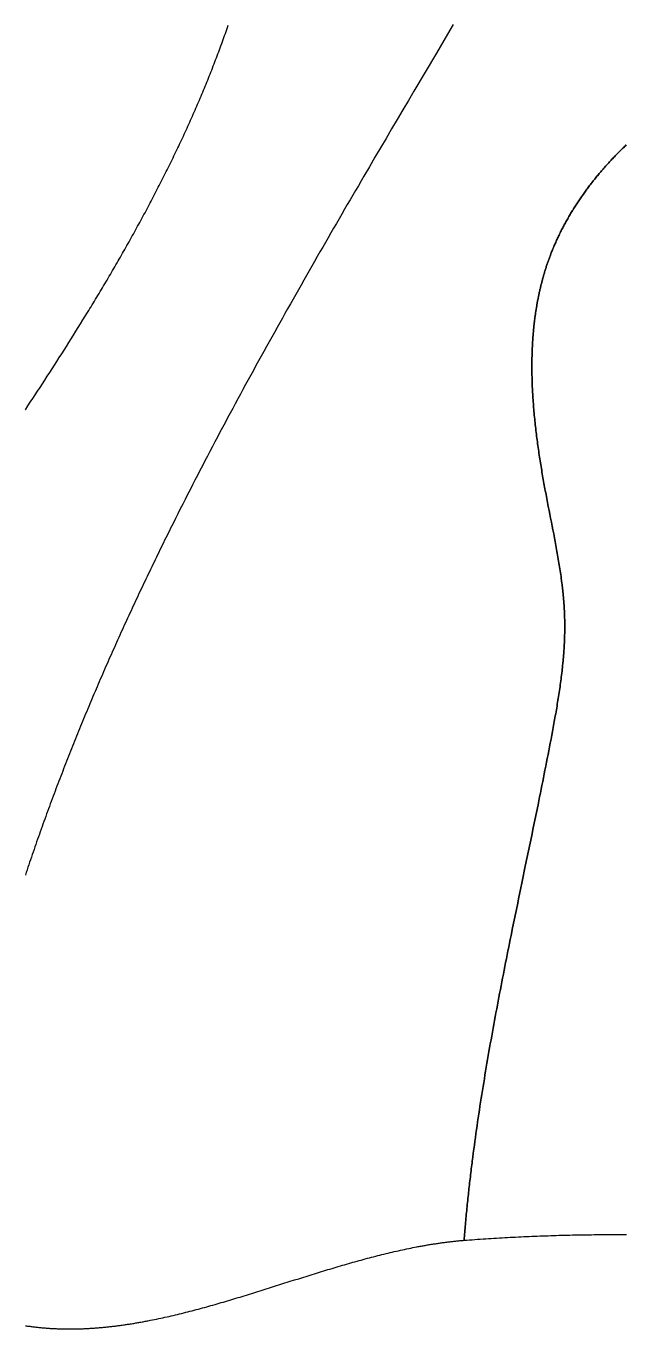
# Model space of a CAD drawing. Header units: millimetres. Extents: x 539514 to 908003, y -69769 to 203909.
# Drawn here: x 676375 to 698901, y 100008 to 148967 of the extents above; entities that cross this region are included whole.
import ezdxf

# ---------------------------------------------------------------- set-up
doc = ezdxf.new("R2010")
doc.units = ezdxf.units.MM
doc.layers.add('CLOSED_AREAS', color=7, linetype='Continuous')

msp = doc.modelspace()

# ---------------------------------------------------------------- linework, layer by layer
at = {"layer": 'CLOSED_AREAS'}
for points in [[(692413.488, 149025.43), (692202.783, 148667.896), (691781.542, 147953.487), (691360.663, 147239.875), (690940.315, 146526.96), (690730.392, 146170.733), (690520.664, 145814.643), (690311.151, 145458.679), (690101.876, 145102.828), (689892.858, 144747.076), (689684.119, 144391.413), (689475.679, 144035.826), (689267.559, 143680.302), (689059.78, 143324.83), (688956.025, 143147.108), (688852.364, 142969.396), (688748.797, 142791.689), (688645.33, 142613.988), (688541.963, 142436.29), (688438.699, 142258.595), (688335.542, 142080.899), (688232.494, 141903.203), (688129.556, 141725.504), (688026.733, 141547.801), (687924.027, 141370.092), (687821.439, 141192.376), (687718.973, 141014.651), (687616.632, 140836.916), (687514.418, 140659.169), (687412.333, 140481.408), (687310.38, 140303.633), (687208.563, 140125.841), (687106.882, 139948.031), (687005.342, 139770.201), (686903.945, 139592.35), (686802.692, 139414.477), (686701.588, 139236.579), (686600.633, 139058.656), (686499.832, 138880.705), (686399.187, 138702.726), (686298.7, 138524.716), (686198.374, 138346.674), (686098.211, 138168.599), (685998.214, 137990.489), (685898.386, 137812.342), (685798.73, 137634.158), (685699.247, 137455.933), (685599.941, 137277.668), (685500.814, 137099.359), (685401.868, 136921.007), (685303.107, 136742.609), (685204.533, 136564.163), (685106.149, 136385.668), (685007.957, 136207.124), (684909.959, 136028.527), (684812.159, 135849.877), (684714.559, 135671.171), (684617.161, 135492.409), (684519.969, 135313.589), (684422.985, 135134.71), (684326.211, 134955.769), (684229.65, 134776.765), (684133.304, 134597.698), (684037.177, 134418.564), (683941.271, 134239.363), (683845.588, 134060.093), (683750.131, 133880.753), (683654.903, 133701.341), (683559.906, 133521.855), (683465.143, 133342.294), (683370.617, 133162.656), (683276.329, 132982.941), (683182.284, 132803.146), (683088.482, 132623.269), (682994.928, 132443.31), (682901.623, 132263.266), (682808.57, 132083.137), (682715.772, 131902.92), (682623.232, 131722.614), (682530.951, 131542.218), (682438.933, 131361.73), (682347.18, 131181.148), (682255.695, 131000.472), (682164.48, 130819.698), (682073.538, 130638.827), (681982.872, 130457.855), (681892.484, 130276.783), (681802.377, 130095.607), (681757.429, 130004.981), (681712.553, 129914.328), (681667.748, 129823.648), (681623.016, 129732.942), (681578.355, 129642.209), (681533.766, 129551.449), (681489.251, 129460.662), (681444.809, 129369.847), (681400.44, 129279.005), (681356.145, 129188.135), (681311.924, 129097.236), (681267.777, 129006.31), (681223.706, 128915.355), (681179.709, 128824.372), (681135.788, 128733.36), (681091.942, 128642.319), (681048.173, 128551.249), (681004.48, 128460.149), (680960.863, 128369.02), (680917.324, 128277.861), (680873.862, 128186.672), (680830.478, 128095.453), (680787.172, 128004.204), (680743.944, 127912.924), (680700.795, 127821.613), (680657.725, 127730.272), (680614.734, 127638.9), (680571.823, 127547.496), (680528.992, 127456.06), (680486.241, 127364.594), (680443.571, 127273.095), (680400.982, 127181.564), (680358.474, 127090.001), (680316.047, 126998.405), (680273.703, 126906.777), (680231.441, 126815.116), (680189.261, 126723.422), (680147.164, 126631.695), (680105.151, 126539.934), (680063.221, 126448.14), (680021.375, 126356.312), (679979.614, 126264.45), (679937.936, 126172.554), (679896.344, 126080.623), (679854.837, 125988.658), (679813.415, 125896.658), (679772.08, 125804.624), (679730.83, 125712.554), (679689.667, 125620.448), (679648.591, 125528.308), (679607.602, 125436.131), (679566.7, 125343.919), (679525.886, 125251.67), (679485.161, 125159.385), (679444.523, 125067.064), (679403.975, 124974.706), (679363.516, 124882.311), (679323.146, 124789.88), (679282.865, 124697.41), (679242.675, 124604.904), (679202.576, 124512.36), (679162.567, 124419.778), (679122.649, 124327.157), (679082.823, 124234.499), (679043.088, 124141.802), (679003.445, 124049.067), (678963.895, 123956.293), (678924.437, 123863.48), (678885.073, 123770.628), (678845.801, 123677.736), (678806.624, 123584.805), (678767.54, 123491.834), (678728.551, 123398.823), (678689.656, 123305.772), (678650.856, 123212.68), (678612.152, 123119.548), (678573.543, 123026.376), (678535.031, 122933.162), (678496.614, 122839.907), (678458.294, 122746.611), (678420.071, 122653.274), (678381.945, 122559.895), (678343.917, 122466.474), (678305.987, 122373.01), (678268.155, 122279.505), (678230.422, 122185.957), (678192.787, 122092.367), (678155.252, 121998.733), (678117.816, 121905.057), (678080.48, 121811.337), (678043.244, 121717.574), (678006.109, 121623.768), (677969.074, 121529.917), (677932.141, 121436.023), (677895.309, 121342.084), (677858.58, 121248.101), (677821.952, 121154.074), (677785.426, 121060.001), (677749.004, 120965.884), (677712.685, 120871.721), (677676.469, 120777.514), (677640.356, 120683.26), (677604.348, 120588.961), (677568.445, 120494.616), (677532.646, 120400.225), (677496.952, 120305.788), (677461.364, 120211.304), (677425.881, 120116.773), (677390.504, 120022.196), (677355.234, 119927.571), (677320.07, 119832.899), (677285.014, 119738.18), (677250.065, 119643.413), (677215.223, 119548.598), (677180.49, 119453.735), (677145.865, 119358.824), (677111.348, 119263.865), (677076.941, 119168.856), (677042.643, 119073.799), (677008.454, 118978.693), (676974.375, 118883.538), (676940.407, 118788.334), (676906.55, 118693.08), (676872.803, 118597.776), (676839.167, 118502.422), (676805.644, 118407.018), (676772.232, 118311.563), (676738.932, 118216.058), (676705.745, 118120.503), (676672.671, 118024.896), (676639.71, 117929.238), (676606.862, 117833.529), (676574.129, 117737.769), (676541.509, 117641.956), (676509.005, 117546.092), (676476.615, 117450.176), (676444.34, 117354.207), (676412.181, 117258.186), (676380.137, 117162.113), (676348.21, 117065.986)], [(676350.206, 134551.85), (676442.057, 134690.768), (676533.788, 134829.813), (676625.394, 134968.985), (676716.868, 135108.285), (676808.205, 135247.713), (676899.4, 135387.27), (676990.447, 135526.957), (677081.339, 135666.773), (677172.071, 135806.719), (677262.638, 135946.796), (677353.034, 136087.005), (677443.252, 136227.345), (677533.288, 136367.817), (677623.135, 136508.422), (677712.788, 136649.159), (677802.241, 136790.031), (677891.489, 136931.037), (677980.525, 137072.177), (678069.344, 137213.452), (678157.941, 137354.863), (678246.308, 137496.41), (678334.442, 137638.093), (678422.335, 137779.914), (678509.983, 137921.872), (678597.379, 138063.967), (678684.519, 138206.202), (678727.99, 138277.371), (678771.395, 138348.575), (678814.733, 138419.814), (678858.003, 138491.087), (678901.204, 138562.396), (678944.336, 138633.74), (678987.398, 138705.119), (679030.39, 138776.533), (679073.309, 138847.982), (679116.157, 138919.466), (679158.932, 138990.986), (679201.633, 139062.541), (679244.26, 139134.132), (679286.812, 139205.758), (679329.288, 139277.42), (679371.688, 139349.117), (679414.011, 139420.85), (679456.255, 139492.619), (679498.421, 139564.424), (679540.508, 139636.265), (679582.515, 139708.141), (679624.441, 139780.053), (679666.285, 139852.002), (679708.048, 139923.987), (679749.727, 139996.007), (679791.323, 140068.065), (679832.835, 140140.158), (679874.261, 140212.288), (679915.602, 140284.454), (679956.856, 140356.656), (679998.023, 140428.896), (680039.103, 140501.171), (680080.093, 140573.484), (680120.994, 140645.833), (680161.806, 140718.219), (680202.526, 140790.642), (680243.155, 140863.101), (680283.692, 140935.598), (680324.136, 141008.132), (680364.486, 141080.702), (680404.742, 141153.31), (680444.903, 141225.955), (680484.968, 141298.638), (680524.936, 141371.357), (680564.808, 141444.114), (680604.581, 141516.909), (680644.256, 141589.741), (680683.832, 141662.61), (680723.307, 141735.518), (680762.682, 141808.463), (680801.955, 141881.445), (680841.126, 141954.466), (680880.194, 142027.524), (680919.158, 142100.62), (680958.018, 142173.754), (680996.773, 142246.927), (681035.423, 142320.137), (681073.965, 142393.386), (681112.401, 142466.672), (681150.728, 142539.997), (681188.947, 142613.361), (681227.057, 142686.763), (681265.056, 142760.203), (681302.945, 142833.682), (681340.722, 142907.199), (681378.387, 142980.755), (681415.939, 143054.35), (681453.377, 143127.984), (681490.701, 143201.656), (681527.91, 143275.367), (681565.003, 143349.118), (681601.98, 143422.907), (681638.839, 143496.735), (681675.58, 143570.603), (681712.203, 143644.509), (681748.706, 143718.455), (681785.09, 143792.44), (681821.352, 143866.465), (681857.493, 143940.529), (681893.511, 144014.633), (681929.407, 144088.776), (681965.179, 144162.958), (682000.827, 144237.181), (682036.349, 144311.443), (682071.746, 144385.745), (682107.016, 144460.086), (682142.159, 144534.468), (682177.174, 144608.89), (682212.06, 144683.351), (682246.817, 144757.853), (682281.444, 144832.395), (682315.94, 144906.977), (682350.304, 144981.6), (682384.536, 145056.263), (682418.635, 145130.966), (682452.601, 145205.71), (682486.432, 145280.494), (682520.128, 145355.318), (682553.688, 145430.184), (682587.112, 145505.09), (682620.398, 145580.037), (682653.546, 145655.024), (682686.556, 145730.053), (682719.426, 145805.123), (682752.156, 145880.233), (682784.745, 145955.385), (682817.193, 146030.577), (682849.498, 146105.811), (682881.661, 146181.086), (682913.679, 146256.403), (682945.553, 146331.761), (682977.283, 146407.16), (683008.866, 146482.601), (683040.303, 146558.083), (683071.592, 146633.607), (683102.733, 146709.172), (683133.726, 146784.779), (683164.569, 146860.429), (683195.262, 146936.119), (683225.805, 147011.852), (683256.195, 147087.627), (683286.434, 147163.444), (683316.519, 147239.303), (683346.451, 147315.204), (683376.228, 147391.147), (683405.85, 147467.133), (683435.316, 147543.16), (683464.626, 147619.231), (683493.778, 147695.343), (683522.772, 147771.499), (683551.608, 147847.696), (683580.284, 147923.937), (683608.8, 148000.22), (683637.155, 148076.546), (683665.349, 148152.914), (683693.38, 148229.326), (683721.248, 148305.78), (683748.952, 148382.278), (683776.492, 148458.818), (683803.867, 148535.402), (683831.076, 148612.029), (683858.118, 148688.699), (683884.993, 148765.412), (683911.7, 148842.169), (683938.238, 148918.969), (683964.607, 148995.813)], [(676357.765, 100128.372), (676395.998, 100122.654), (676434.242, 100117.083), (676472.495, 100111.658), (676510.758, 100106.379), (676549.031, 100101.245), (676587.313, 100096.256), (676625.605, 100091.411), (676663.907, 100086.709), (676702.218, 100082.15), (676740.539, 100077.734), (676778.869, 100073.458), (676817.208, 100069.324), (676855.557, 100065.331), (676893.915, 100061.477), (676932.283, 100057.762), (676970.659, 100054.186), (677009.045, 100050.749), (677047.44, 100047.448), (677085.844, 100044.284), (677124.257, 100041.257), (677162.679, 100038.365), (677201.11, 100035.609), (677239.55, 100032.986), (677277.998, 100030.498), (677316.456, 100028.143), (677354.922, 100025.92), (677393.397, 100023.83), (677431.88, 100021.871), (677470.372, 100020.043), (677508.873, 100018.345), (677547.382, 100016.777), (677585.9, 100015.338), (677624.426, 100014.027), (677662.96, 100012.844), (677701.503, 100011.789), (677740.053, 100010.86), (677778.613, 100010.057), (677817.18, 100009.38), (677855.755, 100008.827), (677894.339, 100008.399), (677932.93, 100008.094), (677971.53, 100007.913), (678010.137, 100007.854), (678048.753, 100007.917), (678087.376, 100008.101), (678126.007, 100008.406), (678164.646, 100008.831), (678203.292, 100009.376), (678241.946, 100010.039), (678280.608, 100010.821), (678319.277, 100011.721), (678357.954, 100012.737), (678396.638, 100013.87), (678435.33, 100015.119), (678474.029, 100016.483), (678512.735, 100017.962), (678551.449, 100019.555), (678590.17, 100021.262), (678628.898, 100023.082), (678667.633, 100025.013), (678706.375, 100027.057), (678745.125, 100029.212), (678783.881, 100031.477), (678822.644, 100033.852), (678861.414, 100036.336), (678900.191, 100038.93), (678938.975, 100041.631), (678977.766, 100044.44), (679016.563, 100047.355), (679055.367, 100050.378), (679094.178, 100053.505), (679132.995, 100056.738), (679171.818, 100060.076), (679210.649, 100063.517), (679249.485, 100067.062), (679288.328, 100070.71), (679327.177, 100074.46), (679366.033, 100078.311), (679404.895, 100082.263), (679443.763, 100086.316), (679482.637, 100090.468), (679521.517, 100094.719), (679560.403, 100099.07), (679599.296, 100103.518), (679638.194, 100108.063), (679677.098, 100112.705), (679716.008, 100117.443), (679754.924, 100122.277), (679793.846, 100127.206), (679832.773, 100132.229), (679871.706, 100137.346), (679910.645, 100142.557), (679949.589, 100147.859), (679988.539, 100153.254), (680027.494, 100158.74), (680066.455, 100164.317), (680105.421, 100169.984), (680144.392, 100175.741), (680183.369, 100181.587), (680222.351, 100187.521), (680261.338, 100193.543), (680300.33, 100199.652), (680339.328, 100205.847), (680378.33, 100212.129), (680417.338, 100218.496), (680456.35, 100224.948), (680495.368, 100231.484), (680534.39, 100238.104), (680573.417, 100244.807), (680612.449, 100251.592), (680651.485, 100258.459), (680690.527, 100265.407), (680729.573, 100272.436), (680768.623, 100279.545), (680807.678, 100286.733), (680846.738, 100294), (680885.802, 100301.345), (680924.87, 100308.768), (680963.943, 100316.268), (681042.102, 100331.496), (681120.277, 100347.026), (681198.469, 100362.852), (681276.676, 100378.969), (681354.9, 100395.372), (681433.139, 100412.058), (681511.393, 100429.02), (681589.661, 100446.255), (681667.944, 100463.757), (681746.241, 100481.522), (681824.551, 100499.544), (681902.874, 100517.82), (681981.21, 100536.344), (682059.558, 100555.112), (682137.918, 100574.118), (682216.29, 100593.358), (682294.673, 100612.828), (682373.066, 100632.522), (682451.471, 100652.435), (682529.885, 100672.563), (682608.309, 100692.902), (682686.742, 100713.445), (682765.184, 100734.189), (682843.635, 100755.129), (682922.094, 100776.259), (683000.561, 100797.576), (683079.035, 100819.074), (683157.516, 100840.749), (683236.004, 100862.595), (683314.498, 100884.608), (683392.998, 100906.784), (683471.504, 100929.116), (683550.015, 100951.602), (683628.531, 100974.235), (683707.051, 100997.011), (683785.575, 101019.926), (683864.103, 101042.974), (683942.634, 101066.151), (684021.168, 101089.452), (684099.704, 101112.871), (684178.243, 101136.405), (684256.783, 101160.049), (684335.325, 101183.797), (684413.868, 101207.646), (684492.411, 101231.589), (684570.955, 101255.623), (684649.499, 101279.743), (684728.042, 101303.944), (684885.125, 101352.568), (685042.202, 101401.458), (685199.27, 101450.576), (685356.325, 101499.884), (685513.364, 101549.342), (685670.385, 101598.913), (685984.36, 101698.241), (686298.224, 101797.561), (686455.107, 101847.123), (686611.953, 101896.567), (686768.76, 101945.857), (686925.524, 101994.953), (687082.243, 102043.817), (687238.913, 102092.411), (687317.229, 102116.595), (687395.531, 102140.698), (687473.82, 102164.713), (687552.094, 102188.637), (687630.355, 102212.465), (687708.6, 102236.192), (687786.83, 102259.813), (687865.045, 102283.324), (687943.244, 102306.719), (688021.426, 102329.994), (688099.592, 102353.145), (688177.741, 102376.165), (688255.872, 102399.051), (688333.986, 102421.798), (688412.081, 102444.401), (688490.157, 102466.855), (688568.215, 102489.156), (688646.253, 102511.298), (688724.272, 102533.276), (688802.271, 102555.087), (688880.249, 102576.725), (688958.206, 102598.186), (689036.142, 102619.464), (689114.056, 102640.555), (689191.949, 102661.454), (689269.819, 102682.157), (689347.666, 102702.658), (689425.491, 102722.953), (689503.292, 102743.037), (689581.069, 102762.905), (689658.821, 102782.552), (689736.549, 102801.974), (689814.253, 102821.166), (689891.93, 102840.123), (689969.582, 102858.84), (690047.208, 102877.313), (690124.808, 102895.536), (690202.38, 102913.505), (690279.926, 102931.216), (690357.443, 102948.662), (690434.933, 102965.841), (690512.394, 102982.746), (690589.827, 102999.373), (690667.23, 103015.717), (690744.604, 103031.773), (690821.948, 103047.538), (690899.262, 103063.005), (690976.545, 103078.17), (691053.797, 103093.028), (691092.411, 103100.341), (691131.018, 103107.575), (691169.616, 103114.73), (691208.207, 103121.806), (691246.789, 103128.801), (691285.363, 103135.715), (691323.93, 103142.548), (691362.488, 103149.299), (691401.037, 103155.967), (691439.579, 103162.552), (691478.112, 103169.053), (691516.637, 103175.47), (691555.153, 103181.801), (691593.661, 103188.047), (691632.161, 103194.207), (691670.652, 103200.28), (691709.134, 103206.265), (691747.608, 103212.162), (691786.073, 103217.971), (691824.529, 103223.69), (691862.976, 103229.32), (691901.415, 103234.859), (691939.844, 103240.307), (691978.265, 103245.663), (692016.677, 103250.927), (692055.08, 103256.099), (692093.473, 103261.177), (692131.858, 103266.161), (692170.233, 103271.05), (692208.6, 103275.844), (692246.957, 103280.542), (692285.304, 103285.144), (692323.642, 103289.649), (692361.971, 103294.056), (692400.291, 103298.365), (692438.601, 103302.575), (692476.901, 103306.686), (692515.192, 103310.697), (692553.473, 103314.607), (692591.744, 103318.416), (692630.006, 103322.123), (692668.258, 103325.728), (692706.5, 103329.23), (692744.732, 103332.628), (692782.954, 103335.922), (692821.167, 103339.111), (692827.236, 103414.032), (692833.399, 103488.927), (692839.654, 103563.795), (692846, 103638.638), (692852.439, 103713.454), (692858.968, 103788.244), (692865.587, 103863.009), (692872.297, 103937.748), (692879.096, 104012.461), (692885.984, 104087.149), (692892.96, 104161.812), (692900.024, 104236.45), (692907.176, 104311.062), (692914.415, 104385.65), (692921.741, 104460.213), (692929.152, 104534.752), (692936.649, 104609.266), (692944.232, 104683.756), (692951.898, 104758.222), (692959.649, 104832.663), (692967.484, 104907.081), (692975.401, 104981.475), (692983.401, 105055.846), (692991.484, 105130.192), (692999.648, 105204.516), (693007.893, 105278.816), (693016.219, 105353.093), (693024.625, 105427.348), (693033.111, 105501.579), (693041.676, 105575.788), (693050.32, 105649.974), (693059.042, 105724.138), (693067.842, 105798.279), (693076.719, 105872.398), (693085.673, 105946.495), (693094.703, 106020.571), (693103.809, 106094.624), (693112.991, 106168.656), (693122.247, 106242.667), (693131.577, 106316.656), (693140.982, 106390.624), (693150.46, 106464.571), (693169.633, 106612.402), (693189.095, 106760.15), (693208.84, 106907.816), (693228.865, 107055.402), (693249.166, 107202.909), (693269.74, 107350.337), (693290.581, 107497.687), (693311.687, 107644.962), (693333.053, 107792.161), (693354.675, 107939.286), (693376.551, 108086.337), (693398.674, 108233.317), (693421.043, 108380.226), (693443.653, 108527.065), (693466.499, 108673.835), (693489.579, 108820.538), (693512.888, 108967.174), (693536.422, 109113.744), (693560.177, 109260.25), (693584.15, 109406.692), (693608.337, 109553.072), (693632.733, 109699.391), (693657.335, 109845.649), (693682.14, 109991.848), (693707.142, 110137.989), (693732.338, 110284.074), (693757.724, 110430.102), (693783.297, 110576.075), (693809.052, 110721.995), (693834.986, 110867.862), (693861.094, 111013.677), (693887.373, 111159.442), (693913.819, 111305.157), (693940.428, 111450.824), (693967.196, 111596.443), (693994.119, 111742.016), (694021.193, 111887.544), (694048.414, 112033.028), (694075.779, 112178.469), (694103.284, 112323.868), (694130.924, 112469.225), (694158.696, 112614.543), (694186.595, 112759.823), (694214.619, 112905.064), (694242.763, 113050.269), (694271.023, 113195.438), (694299.395, 113340.573), (694327.875, 113485.674), (694356.46, 113630.743), (694385.145, 113775.781), (694413.927, 113920.789), (694442.802, 114065.767), (694471.766, 114210.717), (694500.815, 114355.641), (694529.944, 114500.538), (694559.151, 114645.411), (694588.431, 114790.26), (694647.196, 115079.89), (694706.207, 115369.439), (694765.432, 115658.914), (694824.842, 115948.324), (694884.405, 116237.677), (694944.089, 116526.982), (695003.863, 116816.248), (695123.558, 117394.697), (695243.24, 117973.091), (695302.998, 118262.289), (695362.659, 118551.499), (695422.193, 118840.73), (695481.567, 119129.991), (695540.751, 119419.289), (695599.713, 119708.633), (695658.423, 119998.033), (695687.673, 120142.756), (695716.849, 120287.496), (695745.945, 120432.254), (695774.959, 120577.032), (695803.887, 120721.829), (695832.724, 120866.648), (695861.466, 121011.489), (695890.11, 121156.353), (695918.653, 121301.242), (695947.089, 121446.157), (695975.415, 121591.098), (696003.627, 121736.066), (696031.722, 121881.064), (696059.694, 122026.091), (696087.701, 122172.025), (696115.528, 122317.982), (696143.12, 122463.958), (696156.812, 122536.95), (696170.426, 122609.943), (696183.954, 122682.938), (696197.39, 122755.932), (696210.728, 122828.926), (696223.961, 122901.918), (696237.082, 122974.907), (696250.085, 123047.893), (696262.962, 123120.874), (696275.707, 123193.85), (696288.314, 123266.821), (696300.776, 123339.784), (696313.086, 123412.739), (696325.237, 123485.686), (696337.223, 123558.623), (696349.037, 123631.549), (696360.673, 123704.465), (696372.123, 123777.368), (696383.382, 123850.258), (696394.441, 123923.134), (696405.296, 123995.995), (696415.939, 124068.841), (696426.363, 124141.67), (696436.561, 124214.482), (696446.528, 124287.276), (696456.256, 124360.05), (696465.739, 124432.804), (696474.97, 124505.538), (696483.943, 124578.25), (696492.649, 124650.939), (696501.084, 124723.604), (696509.241, 124796.246), (696517.112, 124868.862), (696524.691, 124941.452), (696531.971, 125014.015), (696535.497, 125050.286), (696538.946, 125086.55), (696542.317, 125122.807), (696545.609, 125159.056), (696548.822, 125195.299), (696551.953, 125231.533), (696555.004, 125267.76), (696557.972, 125303.98), (696560.858, 125340.191), (696563.659, 125376.395), (696566.376, 125412.591), (696569.007, 125448.778), (696571.552, 125484.957), (696574.01, 125521.128), (696576.38, 125557.29), (696578.661, 125593.444), (696580.852, 125629.589), (696582.953, 125665.725), (696584.962, 125701.852), (696586.879, 125737.971), (696588.704, 125774.08), (696590.434, 125810.18), (696592.07, 125846.27), (696593.61, 125882.351), (696595.054, 125918.423), (696596.4, 125954.485), (696597.649, 125990.537), (696598.798, 126026.579), (696599.848, 126062.611), (696600.798, 126098.633), (696601.646, 126134.645), (696602.392, 126170.647), (696603.035, 126206.638), (696603.574, 126242.618), (696604.008, 126278.588), (696604.337, 126314.547), (696604.559, 126350.495), (696604.675, 126386.433), (696604.682, 126422.359), (696604.58, 126458.274), (696604.369, 126494.177), (696604.047, 126530.07), (696603.614, 126565.95), (696603.068, 126601.82), (696602.41, 126637.677), (696601.638, 126673.522), (696600.728, 126710.217), (696599.7, 126746.899), (696598.553, 126783.569), (696597.289, 126820.227), (696595.91, 126856.874), (696594.416, 126893.509), (696592.809, 126930.134), (696591.089, 126966.748), (696589.257, 127003.352), (696587.316, 127039.945), (696585.266, 127076.529), (696583.107, 127113.103), (696580.842, 127149.668), (696578.471, 127186.224), (696575.996, 127222.771), (696573.417, 127259.309), (696570.736, 127295.84), (696567.954, 127332.362), (696565.072, 127368.877), (696562.091, 127405.384), (696559.012, 127441.884), (696555.836, 127478.377), (696552.565, 127514.864), (696549.199, 127551.344), (696545.74, 127587.818), (696542.189, 127624.286), (696538.547, 127660.749), (696534.815, 127697.207), (696530.994, 127733.659), (696527.086, 127770.107), (696523.091, 127806.55), (696519.01, 127842.99), (696514.845, 127879.425), (696510.598, 127915.856), (696506.268, 127952.285), (696501.857, 127988.71), (696497.366, 128025.132), (696492.796, 128061.552), (696488.149, 128097.969), (696483.426, 128134.385), (696473.754, 128207.21), (696463.791, 128280.031), (696453.543, 128352.849), (696443.022, 128425.667), (696432.236, 128498.486), (696421.193, 128571.308), (696409.903, 128644.137), (696398.374, 128716.974), (696386.617, 128789.82), (696374.639, 128862.68), (696362.45, 128935.553), (696350.058, 129008.444), (696337.474, 129081.353), (696324.705, 129154.283), (696311.76, 129227.236), (696298.65, 129300.215), (696285.382, 129373.221), (696271.966, 129446.256), (696258.41, 129519.323), (696244.724, 129592.424), (696230.917, 129665.562), (696216.998, 129738.737), (696202.975, 129811.953), (696188.858, 129885.211), (696160.377, 130031.864), (696131.626, 130178.712), (696102.678, 130325.774), (696073.604, 130473.066), (696044.477, 130620.606), (696015.368, 130768.41), (695986.35, 130916.497), (695957.494, 131064.883), (695943.149, 131139.194), (695928.872, 131213.586), (695914.672, 131288.061), (695900.557, 131362.622), (695887.423, 131432.527), (695874.376, 131502.508), (695861.418, 131572.561), (695848.553, 131642.686), (695835.784, 131712.882), (695823.115, 131783.145), (695810.548, 131853.475), (695798.088, 131923.87), (695785.737, 131994.327), (695773.499, 132064.846), (695761.376, 132135.424), (695749.373, 132206.06), (695737.493, 132276.751), (695725.739, 132347.497), (695714.114, 132418.295), (695702.622, 132489.144), (695691.265, 132560.041), (695680.048, 132630.986), (695668.973, 132701.976), (695658.044, 132773.009), (695647.264, 132844.085), (695636.637, 132915.2), (695626.165, 132986.354), (695615.853, 133057.544), (695605.703, 133128.769), (695595.718, 133200.027), (695585.903, 133271.317), (695576.26, 133342.636), (695566.793, 133413.982), (695557.504, 133485.355), (695548.398, 133556.752), (695539.477, 133628.171), (695530.745, 133699.611), (695522.206, 133771.071), (695513.862, 133842.547), (695505.716, 133914.039), (695497.773, 133985.544), (695490.035, 134057.062), (695482.506, 134128.589), (695475.189, 134200.125), (695468.088, 134271.668), (695461.205, 134343.216), (695454.544, 134414.767), (695448.108, 134486.319), (695441.901, 134557.871), (695435.926, 134629.42), (695430.186, 134700.966), (695424.684, 134772.506), (695419.425, 134844.039), (695414.41, 134915.563), (695409.644, 134987.075), (695405.13, 135058.576), (695400.871, 135130.061), (695396.87, 135201.531), (695393.131, 135272.982), (695389.657, 135344.414), (695386.452, 135415.824), (695383.518, 135487.212), (695380.859, 135558.574), (695378.478, 135629.909), (695376.379, 135701.216), (695374.564, 135772.493), (695373.038, 135843.738), (695371.804, 135914.949), (695370.864, 135986.124), (695370.222, 136057.263), (695370.014, 136092.817), (695369.882, 136128.362), (695369.826, 136163.896), (695369.846, 136199.42), (695369.944, 136234.933), (695370.119, 136270.436), (695370.372, 136305.927), (695370.703, 136341.408), (695371.112, 136376.876), (695371.601, 136412.333), (695372.17, 136447.778), (695372.818, 136483.211), (695373.546, 136518.631), (695374.356, 136554.039), (695375.246, 136589.434), (695376.218, 136624.816), (695377.272, 136660.184), (695378.409, 136695.539), (695379.628, 136730.881), (695380.93, 136766.208), (695382.316, 136801.521), (695383.787, 136836.82), (695385.341, 136872.105), (695386.981, 136907.374), (695388.705, 136942.629), (695390.516, 136977.868), (695392.412, 137013.092), (695394.395, 137048.3), (695396.466, 137083.492), (695398.623, 137118.668), (695400.868, 137153.828), (695403.202, 137188.971), (695405.624, 137224.097), (695408.135, 137259.206), (695410.735, 137294.298), (695413.425, 137329.373), (695416.206, 137364.43), (695419.077, 137399.469), (695422.039, 137434.49), (695425.093, 137469.493), (695428.239, 137504.477), (695431.477, 137539.442), (695434.807, 137574.389), (695438.231, 137609.316), (695441.749, 137644.223), (695445.36, 137679.112), (695449.066, 137713.98), (695452.867, 137748.828), (695456.763, 137783.656), (695460.754, 137818.463), (695464.842, 137853.25), (695469.026, 137888.015), (695473.307, 137922.76), (695477.685, 137957.483), (695482.161, 137992.184), (695486.735, 138026.864), (695491.408, 138061.521), (695496.179, 138096.156), (695501.05, 138130.769), (695506.021, 138165.359), (695511.092, 138199.926), (695516.263, 138234.47), (695521.535, 138268.991), (695526.909, 138303.487), (695532.385, 138337.961), (695537.963, 138372.41), (695543.644, 138406.834), (695549.428, 138441.235), (695555.315, 138475.61), (695561.306, 138509.961), (695567.402, 138544.287), (695573.602, 138578.587), (695579.907, 138612.862), (695586.318, 138647.11), (695592.835, 138681.333), (695599.459, 138715.53), (695606.189, 138749.7), (695613.026, 138783.843), (695619.971, 138817.96), (695627.024, 138852.049), (695634.186, 138886.111), (695641.456, 138920.146), (695648.836, 138954.153), (695656.325, 138988.132), (695663.925, 139022.082), (695671.635, 139056.004), (695679.456, 139089.898), (695687.388, 139123.762), (695695.433, 139157.598), (695703.589, 139191.404), (695711.858, 139225.181), (695720.24, 139258.928), (695728.735, 139292.645), (695737.345, 139326.332), (695746.068, 139359.988), (695754.906, 139393.614), (695763.86, 139427.209), (695772.928, 139460.772), (695782.113, 139494.305), (695791.414, 139527.806), (695800.832, 139561.275), (695810.367, 139594.712), (695820.019, 139628.118), (695829.79, 139661.49), (695839.679, 139694.831), (695849.686, 139728.138), (695859.813, 139761.412), (695870.06, 139794.653), (695880.426, 139827.861), (695890.914, 139861.035), (695901.521, 139894.175), (695912.251, 139927.28), (695923.102, 139960.352), (695934.075, 139993.389), (695945.17, 140026.391), (695956.389, 140059.358), (695967.731, 140092.289), (695979.197, 140125.186), (695990.787, 140158.046), (696002.501, 140190.871), (696014.341, 140223.659), (696026.306, 140256.412), (696038.396, 140289.127), (696050.613, 140321.806), (696065.822, 140361.971), (696081.222, 140402.08), (696096.812, 140442.132), (696112.592, 140482.126), (696128.561, 140522.063), (696144.718, 140561.942), (696161.063, 140601.762), (696177.595, 140641.523), (696194.314, 140681.226), (696211.218, 140720.868), (696228.307, 140760.45), (696245.581, 140799.972), (696263.038, 140839.433), (696280.678, 140878.833), (696298.5, 140918.171), (696316.504, 140957.447), (696334.689, 140996.66), (696353.054, 141035.81), (696371.598, 141074.897), (696390.321, 141113.92), (696409.223, 141152.879), (696428.302, 141191.774), (696447.557, 141230.604), (696466.989, 141269.368), (696486.596, 141308.066), (696506.378, 141346.698), (696526.333, 141385.264), (696546.462, 141423.763), (696566.764, 141462.194), (696587.238, 141500.558), (696607.883, 141538.853), (696628.698, 141577.079), (696649.684, 141615.237), (696670.839, 141653.325), (696692.162, 141691.344), (696713.653, 141729.292), (696735.311, 141767.169), (696757.136, 141804.976), (696779.126, 141842.711), (696801.282, 141880.374), (696823.602, 141917.965), (696846.086, 141955.483), (696868.733, 141992.928), (696891.542, 142030.3), (696914.513, 142067.597), (696937.645, 142104.821), (696960.937, 142141.97), (696984.388, 142179.043), (697007.999, 142216.041), (697031.768, 142252.964), (697055.695, 142289.81), (697079.778, 142326.579), (697104.018, 142363.271), (697128.413, 142399.885), (697152.963, 142436.422), (697177.667, 142472.88), (697202.524, 142509.26), (697227.534, 142545.56), (697252.697, 142581.781), (697278.01, 142617.921), (697303.475, 142653.982), (697329.089, 142689.961), (697354.853, 142725.86), (697380.766, 142761.677), (697406.826, 142797.411), (697433.034, 142833.064), (697459.388, 142868.633), (697485.888, 142904.12), (697512.534, 142939.522), (697539.323, 142974.841), (697566.257, 143010.075), (697593.334, 143045.225), (697620.554, 143080.289), (697647.915, 143115.268), (697675.417, 143150.16), (697703.06, 143184.966), (697730.842, 143219.685), (697758.764, 143254.317), (697786.824, 143288.861), (697815.021, 143323.317), (697843.356, 143357.685), (697871.827, 143391.964), (697900.433, 143426.153), (697929.175, 143460.253), (697958.051, 143494.263), (697987.06, 143528.182), (698016.202, 143562.01), (698045.476, 143595.747), (698074.882, 143629.392), (698104.419, 143662.945), (698134.086, 143696.405), (698163.882, 143729.772), (698193.807, 143763.046), (698223.86, 143796.227), (698254.041, 143829.313), (698284.348, 143862.304), (698314.781, 143895.201), (698345.34, 143928.002), (698376.023, 143960.708), (698406.83, 143993.317), (698437.76, 144025.829), (698468.813, 144058.245), (698499.988, 144090.563), (698531.285, 144122.783), (698562.701, 144154.905), (698594.238, 144186.929), (698625.894, 144218.853), (698657.668, 144250.678), (698689.56, 144282.403), (698721.569, 144314.028), (698753.695, 144345.553), (698785.936, 144376.976), (698818.292, 144408.297), (698850.763, 144439.517), (698883.347, 144470.635), (698916.045, 144501.649)], [(698916.045, 144501.649), (698883.347, 144470.635), (698850.763, 144439.517), (698818.292, 144408.297), (698785.936, 144376.976), (698753.695, 144345.553), (698721.569, 144314.028), (698689.56, 144282.403), (698657.668, 144250.678), (698625.894, 144218.853), (698594.238, 144186.929), (698562.701, 144154.905), (698531.285, 144122.783), (698499.988, 144090.563), (698468.813, 144058.245), (698437.76, 144025.829), (698406.83, 143993.317), (698376.023, 143960.708), (698345.34, 143928.002), (698314.781, 143895.201), (698284.348, 143862.304), (698254.041, 143829.313), (698223.86, 143796.227), (698193.807, 143763.046), (698163.882, 143729.772), (698134.086, 143696.405), (698104.419, 143662.945), (698074.882, 143629.392), (698045.476, 143595.747), (698016.202, 143562.01), (697987.06, 143528.182), (697958.051, 143494.263), (697929.175, 143460.253), (697900.433, 143426.153), (697871.827, 143391.964), (697843.356, 143357.685), (697815.021, 143323.317), (697786.824, 143288.861), (697758.764, 143254.317), (697730.842, 143219.685), (697703.06, 143184.966), (697675.417, 143150.16), (697647.915, 143115.268), (697620.554, 143080.289), (697593.334, 143045.225), (697566.257, 143010.075), (697539.323, 142974.841), (697512.534, 142939.522), (697485.888, 142904.12), (697459.388, 142868.633), (697433.034, 142833.064), (697406.826, 142797.411), (697380.766, 142761.677), (697354.853, 142725.86), (697329.089, 142689.961), (697303.475, 142653.982), (697278.01, 142617.921), (697252.697, 142581.781), (697227.534, 142545.56), (697202.524, 142509.26), (697177.667, 142472.88), (697152.963, 142436.422), (697128.413, 142399.885), (697104.018, 142363.271), (697079.778, 142326.579), (697055.695, 142289.81), (697031.768, 142252.964), (697007.999, 142216.041), (696984.388, 142179.043), (696960.937, 142141.97), (696937.645, 142104.821), (696914.513, 142067.597), (696891.542, 142030.3), (696868.733, 141992.928), (696846.086, 141955.483), (696823.602, 141917.965), (696801.282, 141880.374), (696779.126, 141842.711), (696757.136, 141804.976), (696735.311, 141767.169), (696713.653, 141729.292), (696692.162, 141691.344), (696670.839, 141653.325), (696649.684, 141615.237), (696628.698, 141577.079), (696607.883, 141538.853), (696587.238, 141500.558), (696566.764, 141462.194), (696546.462, 141423.763), (696526.333, 141385.264), (696506.378, 141346.698), (696486.596, 141308.066), (696466.989, 141269.368), (696447.557, 141230.604), (696428.302, 141191.774), (696409.223, 141152.879), (696390.321, 141113.92), (696371.598, 141074.897), (696353.054, 141035.81), (696334.689, 140996.66), (696316.504, 140957.447), (696298.5, 140918.171), (696280.678, 140878.833), (696263.038, 140839.433), (696245.581, 140799.972), (696228.307, 140760.45), (696211.218, 140720.868), (696194.314, 140681.226), (696177.595, 140641.523), (696161.063, 140601.762), (696144.718, 140561.942), (696128.561, 140522.063), (696112.592, 140482.126), (696096.812, 140442.132), (696081.222, 140402.08), (696065.822, 140361.971), (696050.613, 140321.806), (696038.396, 140289.127), (696026.306, 140256.412), (696014.341, 140223.659), (696002.501, 140190.871), (695990.787, 140158.046), (695979.197, 140125.186), (695967.731, 140092.289), (695956.389, 140059.358), (695945.17, 140026.391), (695934.075, 139993.389), (695923.102, 139960.352), (695912.251, 139927.28), (695901.521, 139894.175), (695890.914, 139861.035), (695880.426, 139827.861), (695870.06, 139794.653), (695859.813, 139761.412), (695849.686, 139728.138), (695839.679, 139694.831), (695829.79, 139661.49), (695820.019, 139628.118), (695810.367, 139594.712), (695800.832, 139561.275), (695791.414, 139527.806), (695782.113, 139494.305), (695772.928, 139460.772), (695763.86, 139427.209), (695754.906, 139393.614), (695746.068, 139359.988), (695737.345, 139326.332), (695728.735, 139292.645), (695720.24, 139258.928), (695711.858, 139225.181), (695703.589, 139191.404), (695695.433, 139157.598), (695687.388, 139123.762), (695679.456, 139089.898), (695671.635, 139056.004), (695663.925, 139022.082), (695656.325, 138988.132), (695648.836, 138954.153), (695641.456, 138920.146), (695634.186, 138886.111), (695627.024, 138852.049), (695619.971, 138817.96), (695613.026, 138783.843), (695606.189, 138749.7), (695599.459, 138715.53), (695592.835, 138681.333), (695586.318, 138647.11), (695579.907, 138612.862), (695573.602, 138578.587), (695567.402, 138544.287), (695561.306, 138509.961), (695555.315, 138475.61), (695549.428, 138441.235), (695543.644, 138406.834), (695537.963, 138372.41), (695532.385, 138337.961), (695526.909, 138303.487), (695521.535, 138268.991), (695516.263, 138234.47), (695511.092, 138199.926), (695506.021, 138165.359), (695501.05, 138130.769), (695496.179, 138096.156), (695491.408, 138061.521), (695486.735, 138026.864), (695482.161, 137992.184), (695477.685, 137957.483), (695473.307, 137922.76), (695469.026, 137888.015), (695464.842, 137853.25), (695460.754, 137818.463), (695456.763, 137783.656), (695452.867, 137748.828), (695449.066, 137713.98), (695445.36, 137679.112), (695441.749, 137644.223), (695438.231, 137609.316), (695434.807, 137574.389), (695431.477, 137539.442), (695428.239, 137504.477), (695425.093, 137469.493), (695422.039, 137434.49), (695419.077, 137399.469), (695416.206, 137364.43), (695413.425, 137329.373), (695410.735, 137294.298), (695408.135, 137259.206), (695405.624, 137224.097), (695403.202, 137188.971), (695400.868, 137153.828), (695398.623, 137118.668), (695396.466, 137083.492), (695394.395, 137048.3), (695392.412, 137013.092), (695390.516, 136977.868), (695388.705, 136942.629), (695386.981, 136907.374), (695385.341, 136872.105), (695383.787, 136836.82), (695382.316, 136801.521), (695380.93, 136766.208), (695379.628, 136730.881), (695378.409, 136695.539), (695377.272, 136660.184), (695376.218, 136624.816), (695375.246, 136589.434), (695374.356, 136554.039), (695373.546, 136518.631), (695372.818, 136483.211), (695372.17, 136447.778), (695371.601, 136412.333), (695371.112, 136376.876), (695370.703, 136341.408), (695370.372, 136305.927), (695370.119, 136270.436), (695369.944, 136234.933), (695369.846, 136199.42), (695369.826, 136163.896), (695369.882, 136128.362), (695370.014, 136092.817), (695370.222, 136057.263), (695370.864, 135986.124), (695371.804, 135914.949), (695373.038, 135843.738), (695374.564, 135772.493), (695376.379, 135701.216), (695378.478, 135629.909), (695380.859, 135558.574), (695383.518, 135487.212), (695386.452, 135415.824), (695389.657, 135344.414), (695393.131, 135272.982), (695396.87, 135201.531), (695400.871, 135130.061), (695405.13, 135058.576), (695409.644, 134987.075), (695414.41, 134915.563), (695419.425, 134844.039), (695424.684, 134772.506), (695430.186, 134700.966), (695435.926, 134629.42), (695441.901, 134557.871), (695448.108, 134486.319), (695454.544, 134414.767), (695461.205, 134343.216), (695468.088, 134271.668), (695475.189, 134200.125), (695482.506, 134128.589), (695490.035, 134057.062), (695497.773, 133985.544), (695505.716, 133914.039), (695513.862, 133842.547), (695522.206, 133771.071), (695530.745, 133699.611), (695539.477, 133628.171), (695548.398, 133556.752), (695557.504, 133485.355), (695566.793, 133413.982), (695576.26, 133342.636), (695585.903, 133271.317), (695595.718, 133200.027), (695605.703, 133128.769), (695615.853, 133057.544), (695626.165, 132986.354), (695636.637, 132915.2), (695647.264, 132844.085), (695658.044, 132773.009), (695668.973, 132701.976), (695680.048, 132630.986), (695691.265, 132560.041), (695702.622, 132489.144), (695714.114, 132418.295), (695725.739, 132347.497), (695737.493, 132276.751), (695749.373, 132206.06), (695761.376, 132135.424), (695773.499, 132064.846), (695785.737, 131994.327), (695798.088, 131923.87), (695810.548, 131853.475), (695823.115, 131783.145), (695835.784, 131712.882), (695848.553, 131642.686), (695861.418, 131572.561), (695874.376, 131502.508), (695887.423, 131432.527), (695900.557, 131362.622), (695914.672, 131288.061), (695928.872, 131213.586), (695943.149, 131139.194), (695957.494, 131064.883), (695986.35, 130916.497), (696015.368, 130768.41), (696044.477, 130620.606), (696073.604, 130473.066), (696102.678, 130325.774), (696131.626, 130178.712), (696160.377, 130031.864), (696188.858, 129885.211), (696202.975, 129811.953), (696216.998, 129738.737), (696230.917, 129665.562), (696244.724, 129592.424), (696258.41, 129519.323), (696271.966, 129446.256), (696285.382, 129373.221), (696298.65, 129300.215), (696311.76, 129227.236), (696324.705, 129154.283), (696337.474, 129081.353), (696350.058, 129008.444), (696362.45, 128935.553), (696374.639, 128862.68), (696386.617, 128789.82), (696398.374, 128716.974), (696409.903, 128644.137), (696421.193, 128571.308), (696432.236, 128498.486), (696443.022, 128425.667), (696453.543, 128352.849), (696463.791, 128280.031), (696473.754, 128207.21), (696483.426, 128134.385), (696488.149, 128097.969), (696492.796, 128061.552), (696497.366, 128025.132), (696501.857, 127988.71), (696506.268, 127952.285), (696510.598, 127915.856), (696514.845, 127879.425), (696519.01, 127842.99), (696523.091, 127806.55), (696527.086, 127770.107), (696530.994, 127733.659), (696534.815, 127697.207), (696538.547, 127660.749), (696542.189, 127624.286), (696545.74, 127587.818), (696549.199, 127551.344), (696552.565, 127514.864), (696555.836, 127478.377), (696559.012, 127441.884), (696562.091, 127405.384), (696565.072, 127368.877), (696567.954, 127332.362), (696570.736, 127295.84), (696573.417, 127259.309), (696575.996, 127222.771), (696578.471, 127186.224), (696580.842, 127149.668), (696583.107, 127113.103), (696585.266, 127076.529), (696587.316, 127039.945), (696589.257, 127003.352), (696591.089, 126966.748), (696592.809, 126930.134), (696594.416, 126893.509), (696595.91, 126856.874), (696597.289, 126820.227), (696598.553, 126783.569), (696599.7, 126746.899), (696600.728, 126710.217), (696601.638, 126673.522), (696602.41, 126637.677), (696603.068, 126601.82), (696603.614, 126565.95), (696604.047, 126530.07), (696604.369, 126494.177), (696604.58, 126458.274), (696604.682, 126422.359), (696604.675, 126386.433), (696604.559, 126350.495), (696604.337, 126314.547), (696604.008, 126278.588), (696603.574, 126242.618), (696603.035, 126206.638), (696602.392, 126170.647), (696601.646, 126134.645), (696600.798, 126098.633), (696599.848, 126062.611), (696598.798, 126026.579), (696597.649, 125990.537), (696596.4, 125954.485), (696595.054, 125918.423), (696593.61, 125882.351), (696592.07, 125846.27), (696590.434, 125810.18), (696588.704, 125774.08), (696586.879, 125737.971), (696584.962, 125701.852), (696582.953, 125665.725), (696580.852, 125629.589), (696578.661, 125593.444), (696576.38, 125557.29), (696574.01, 125521.128), (696571.552, 125484.957), (696569.007, 125448.778), (696566.376, 125412.591), (696563.659, 125376.395), (696560.858, 125340.191), (696557.972, 125303.98), (696555.004, 125267.76), (696551.953, 125231.533), (696548.822, 125195.299), (696545.609, 125159.056), (696542.317, 125122.807), (696538.946, 125086.55), (696535.497, 125050.286), (696531.971, 125014.015), (696524.691, 124941.452), (696517.112, 124868.862), (696509.241, 124796.246), (696501.084, 124723.604), (696492.649, 124650.939), (696483.943, 124578.25), (696474.97, 124505.538), (696465.739, 124432.804), (696456.256, 124360.05), (696446.528, 124287.276), (696436.561, 124214.482), (696426.363, 124141.67), (696415.939, 124068.841), (696405.296, 123995.995), (696394.441, 123923.134), (696383.382, 123850.258), (696372.123, 123777.368), (696360.673, 123704.465), (696349.037, 123631.549), (696337.223, 123558.623), (696325.237, 123485.686), (696313.086, 123412.739), (696300.776, 123339.784), (696288.314, 123266.821), (696275.707, 123193.85), (696262.962, 123120.874), (696250.085, 123047.893), (696237.082, 122974.907), (696223.961, 122901.918), (696210.728, 122828.926), (696197.39, 122755.932), (696183.954, 122682.938), (696170.426, 122609.943), (696156.812, 122536.95), (696143.12, 122463.958), (696115.528, 122317.982), (696087.701, 122172.025), (696059.694, 122026.091), (696031.722, 121881.064), (696003.627, 121736.066), (695975.415, 121591.098), (695947.089, 121446.157), (695918.653, 121301.242), (695890.11, 121156.353), (695861.466, 121011.489), (695832.724, 120866.648), (695803.887, 120721.829), (695774.959, 120577.032), (695745.945, 120432.254), (695716.849, 120287.496), (695687.673, 120142.756), (695658.423, 119998.033), (695599.713, 119708.633), (695540.751, 119419.289), (695481.567, 119129.991), (695422.193, 118840.73), (695362.659, 118551.499), (695302.998, 118262.289), (695243.24, 117973.091), (695123.558, 117394.697), (695003.863, 116816.248), (694944.089, 116526.982), (694884.405, 116237.677), (694824.842, 115948.324), (694765.432, 115658.914), (694706.207, 115369.439), (694647.196, 115079.89), (694588.431, 114790.26), (694559.151, 114645.411), (694529.944, 114500.538), (694500.815, 114355.641), (694471.766, 114210.717), (694442.802, 114065.767), (694413.927, 113920.789), (694385.145, 113775.781), (694356.46, 113630.743), (694327.875, 113485.674), (694299.395, 113340.573), (694271.023, 113195.438), (694242.763, 113050.269), (694214.619, 112905.064), (694186.595, 112759.823), (694158.696, 112614.543), (694130.924, 112469.225), (694103.284, 112323.868), (694075.779, 112178.469), (694048.414, 112033.028), (694021.193, 111887.544), (693994.119, 111742.016), (693967.196, 111596.443), (693940.428, 111450.824), (693913.819, 111305.157), (693887.373, 111159.442), (693861.094, 111013.677), (693834.986, 110867.862), (693809.052, 110721.995), (693783.297, 110576.075), (693757.724, 110430.102), (693732.338, 110284.074), (693707.142, 110137.989), (693682.14, 109991.848), (693657.335, 109845.649), (693632.733, 109699.391), (693608.337, 109553.072), (693584.15, 109406.692), (693560.177, 109260.25), (693536.422, 109113.744), (693512.888, 108967.174), (693489.579, 108820.538), (693466.499, 108673.835), (693443.653, 108527.065), (693421.043, 108380.226), (693398.674, 108233.317), (693376.551, 108086.337), (693354.675, 107939.286), (693333.053, 107792.161), (693311.687, 107644.962), (693290.581, 107497.687), (693269.74, 107350.337), (693249.166, 107202.909), (693228.865, 107055.402), (693208.84, 106907.816), (693189.095, 106760.15), (693169.633, 106612.402), (693150.46, 106464.571), (693140.982, 106390.624), (693131.577, 106316.656), (693122.247, 106242.667), (693112.991, 106168.656), (693103.809, 106094.624), (693094.703, 106020.571), (693085.673, 105946.495), (693076.719, 105872.398), (693067.842, 105798.279), (693059.042, 105724.138), (693050.32, 105649.974), (693041.676, 105575.788), (693033.111, 105501.579), (693024.625, 105427.348), (693016.219, 105353.093), (693007.893, 105278.816), (692999.648, 105204.516), (692991.484, 105130.192), (692983.401, 105055.846), (692975.401, 104981.475), (692967.484, 104907.081), (692959.649, 104832.663), (692951.898, 104758.222), (692944.232, 104683.756), (692936.649, 104609.266), (692929.152, 104534.752), (692921.741, 104460.213), (692914.415, 104385.65), (692907.176, 104311.062), (692900.024, 104236.45), (692892.96, 104161.812), (692885.984, 104087.149), (692879.096, 104012.461), (692872.297, 103937.748), (692865.587, 103863.009), (692858.968, 103788.244), (692852.439, 103713.454), (692846, 103638.638), (692839.654, 103563.795), (692833.399, 103488.927), (692827.236, 103414.032), (692821.167, 103339.111), (692923.259, 103346.867), (693025.34, 103354.477), (693127.412, 103361.942), (693229.472, 103369.262), (693331.523, 103376.436), (693433.562, 103383.466), (693535.59, 103390.351), (693637.607, 103397.092), (693739.613, 103403.689), (693841.608, 103410.142), (693943.59, 103416.452), (694045.561, 103422.618), (694147.52, 103428.642), (694249.467, 103434.523), (694351.402, 103440.262), (694453.324, 103445.858), (694555.234, 103451.313), (694657.131, 103456.626), (694759.015, 103461.798), (694860.885, 103466.829), (694962.743, 103471.719), (695064.587, 103476.469), (695166.418, 103481.078), (695268.235, 103485.547), (695370.038, 103489.877), (695471.827, 103494.067), (695573.602, 103498.118), (695675.362, 103502.03), (695777.108, 103505.803), (695878.839, 103509.438), (695980.555, 103512.935), (696082.257, 103516.294), (696183.943, 103519.516), (696285.614, 103522.6), (696387.269, 103525.547), (696488.909, 103528.357), (696590.533, 103531.031), (696692.141, 103533.568), (696793.733, 103535.969), (696895.308, 103538.235), (696996.867, 103540.365), (697098.41, 103542.36), (697199.936, 103544.22), (697301.444, 103545.946), (697402.936, 103547.537), (697504.41, 103548.994), (697605.868, 103550.317), (697707.307, 103551.506), (697808.729, 103552.562), (697910.132, 103553.485), (698011.518, 103554.275), (698112.886, 103554.933), (698214.235, 103555.458), (698315.565, 103555.851), (698416.877, 103556.113), (698518.17, 103556.243), (698619.444, 103556.242), (698720.699, 103556.11), (698821.935, 103555.847), (698923.151, 103555.454)]]:
    msp.add_lwpolyline(points, dxfattribs=at)

doc.saveas('drawing.dxf')
